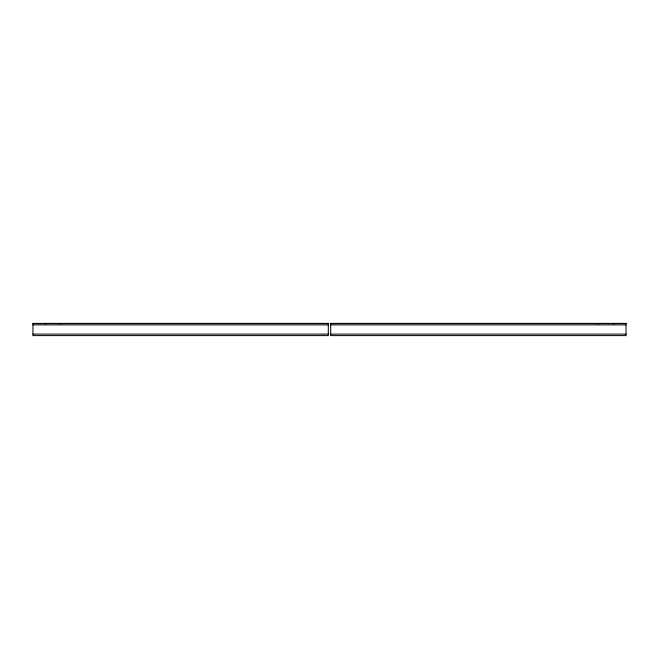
<?xml version="1.0" encoding="UTF-8"?>
<svg xmlns="http://www.w3.org/2000/svg" width="659" height="659" viewBox="0 0 659 659"><rect width="100%" height="100%" fill="white"/><g stroke="black" fill="none" stroke-linecap="round" stroke-linejoin="round"><path stroke-width="0.99" d="M32.95 323.577L328.306 323.577M330.694 323.577L626.05 323.577M32.95 324.887L328.306 324.887M330.694 324.887L626.05 324.887M32.95 334.113L328.306 334.113M330.694 334.113L626.05 334.113M613.545 323.577L613.545 324.17M598.471 323.577L598.471 324.17M60.529 323.577L60.529 324.17M45.455 323.577L45.455 324.17M328.306 323.396L32.95 323.396L32.95 335.604L328.306 335.604L328.306 323.396M626.05 323.396L330.694 323.396L330.694 335.604L626.05 335.604L626.05 323.396"/></g></svg>
